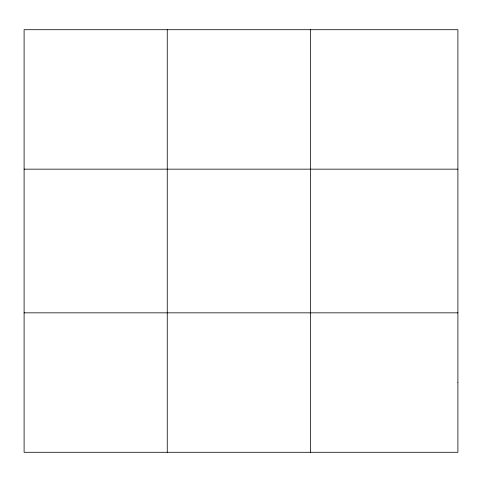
<?xml version="1.0" encoding="UTF-8"?>
<svg xmlns="http://www.w3.org/2000/svg" width="482" height="482" viewBox="0 0 482 482"><rect width="100%" height="100%" fill="white"/><g stroke="black" fill="none" stroke-linecap="round" stroke-linejoin="round"><path stroke-width="0.72" d="M167.254 452.291L167.254 29.709M310.408 452.291L310.408 29.709M24.1 169.158L457.9 169.158M24.1 312.842L457.9 312.842M457.9 382.563L457.9 452.291L24.1 452.291L24.1 29.709L457.9 29.709L457.9 382.563"/></g></svg>
